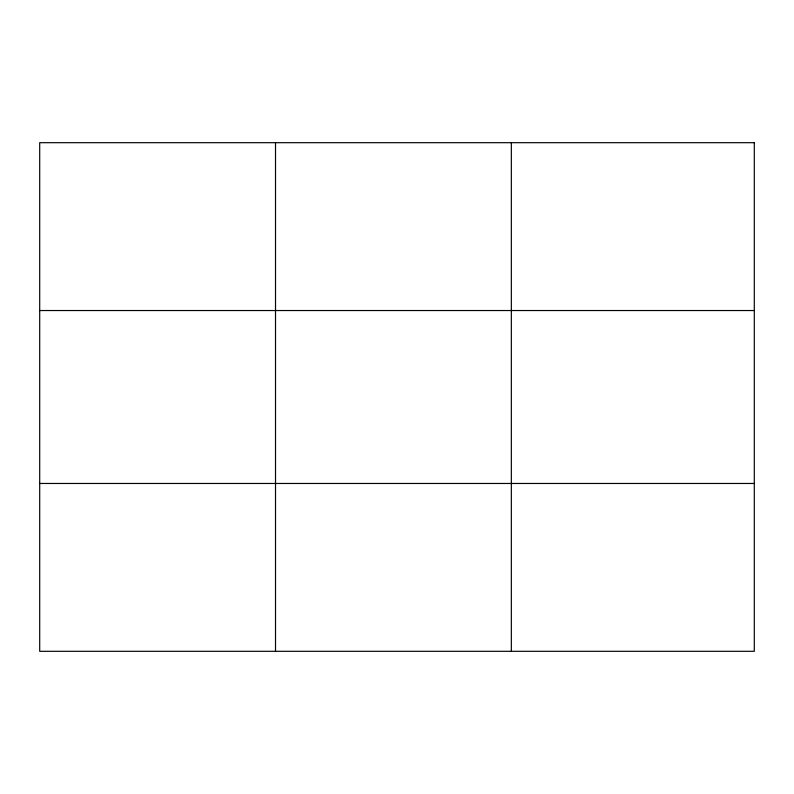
<?xml version="1.0" encoding="UTF-8"?>
<svg xmlns="http://www.w3.org/2000/svg" width="794" height="794" viewBox="0 0 794 794"><rect width="100%" height="100%" fill="white"/><g stroke="black" fill="none" stroke-linecap="round" stroke-linejoin="round"><path stroke-width="1.19" d="M275.518 142.692L275.518 651.308M511.336 142.692L511.336 651.308M39.7 310.533L754.3 310.533M39.7 483.467L754.3 483.467M754.3 142.692L754.3 651.308L39.7 651.308L39.7 142.692L754.3 142.692"/></g></svg>
